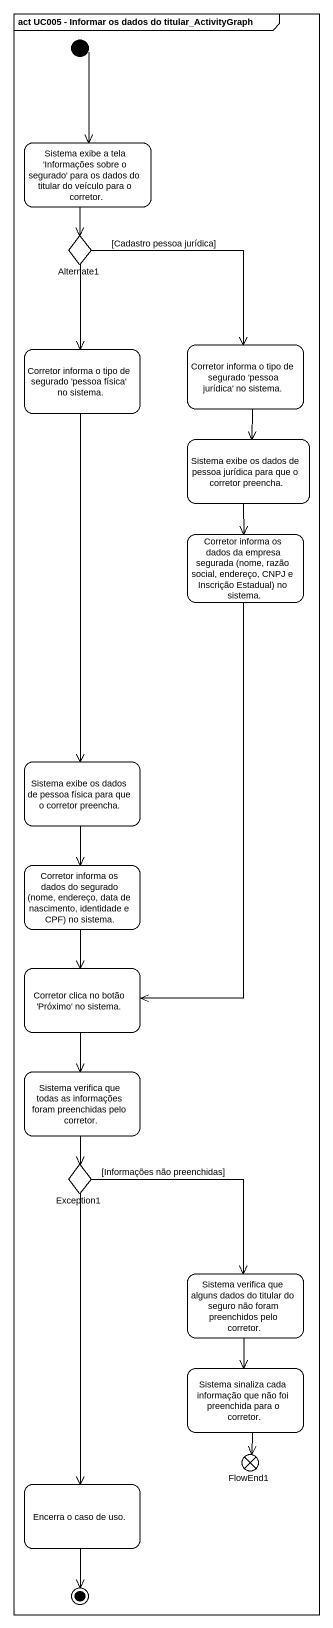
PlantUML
@startuml
mainframe act UC005 - Informar os dados do titular_ActivityGraph
hide empty description
state "Sistema exibe a tela 'Informações sobre o segurado' para os dados do titular do veículo para o corretor." as Sistema_exibe_a_tela
state Alternate1 <<choice>>
state "Corretor informa o tipo de segurado 'pessoa física' no sistema." as Corretor_informa_o_tipo_de
state "Corretor informa o tipo de segurado 'pessoa jurídica' no sistema." as Corretor_informa_o_tipo_de_2
state "Sistema exibe os dados de pessoa jurídica para que o corretor preencha." as Sistema_exibe_os_dados_de
state "Corretor informa os dados da empresa segurada (nome, razão social, endereço, CNPJ e Inscrição Estadual) no sistema." as Corretor_informa_os_dados
state "Sistema exibe os dados de pessoa física para que o corretor preencha." as Sistema_exibe_os_dados_de_2
state "Corretor informa os dados do segurado (nome, endereço, data de nascimento, identidade e CPF) no sistema." as Corretor_informa_os_dados_2
state "Corretor clica no botão 'Próximo' no sistema." as Corretor_clica_no_botão
state "Sistema verifica que todas as informações foram preenchidas pelo corretor." as Sistema_verifica_que_todas
state Exception1 <<choice>>
state "Sistema verifica que alguns dados do titular do seguro não foram preenchidos pelo corretor." as Sistema_verifica_que_alguns
state "Sistema sinaliza cada informação que não foi preenchida para o corretor." as Sistema_sinaliza_cada
state FlowEnd1 <<end>>
state "Encerra o caso de uso." as Encerra_o_caso_de_uso
[*] --> Sistema_exibe_a_tela
Sistema_exibe_a_tela --> Alternate1
Alternate1 --> Corretor_informa_o_tipo_de
Alternate1 --> Corretor_informa_o_tipo_de_2 : [Cadastro pessoa jurídica]
Corretor_informa_o_tipo_de --> Sistema_exibe_os_dados_de_2
Corretor_informa_o_tipo_de_2 --> Sistema_exibe_os_dados_de
Sistema_exibe_os_dados_de --> Corretor_informa_os_dados
Corretor_informa_os_dados --> Corretor_clica_no_botão
Sistema_exibe_os_dados_de_2 --> Corretor_informa_os_dados_2
Corretor_informa_os_dados_2 --> Corretor_clica_no_botão
Corretor_clica_no_botão --> Sistema_verifica_que_todas
Sistema_verifica_que_todas --> Exception1
Exception1 --> Sistema_verifica_que_alguns : [Informações não preenchidas]
Exception1 --> Encerra_o_caso_de_uso
Sistema_verifica_que_alguns --> Sistema_sinaliza_cada
Sistema_sinaliza_cada --> FlowEnd1
Encerra_o_caso_de_uso --> [*]
@enduml
